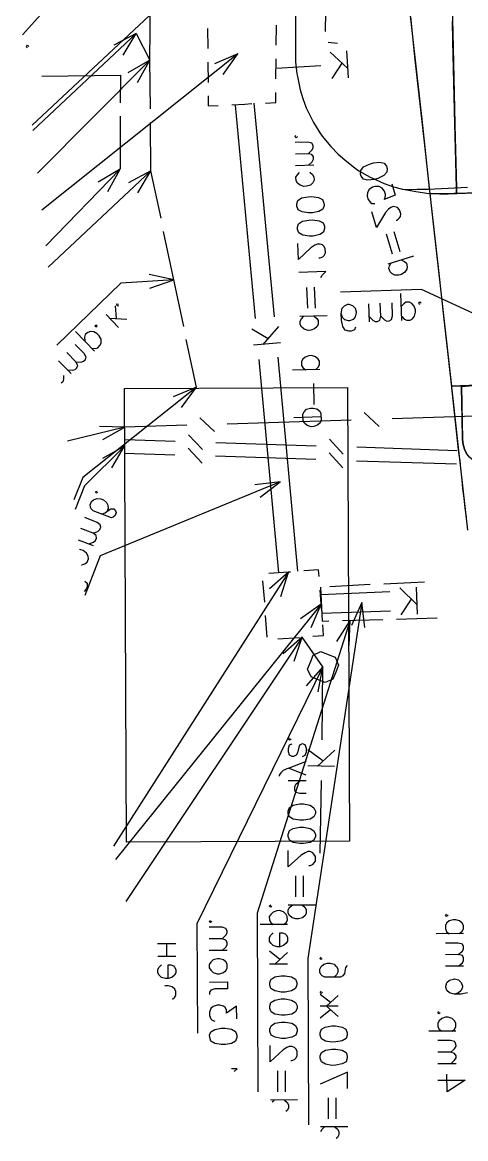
# Model space of a CAD drawing. Header units: metres. Extents: x 131 to 658, y 22 to 173.
# Drawn here: x 137.51 to 154.65, y 33.15 to 76.36 of the extents above; entities that cross this region are included whole.
import ezdxf

# ---------------------------------------------------------------- set-up
doc = ezdxf.new("R2010")
doc.units = ezdxf.units.M
for name, color, linetype in [('BOUNDARY', 7, 'Continuous'), ('BUILDING', 7, 'Continuous'), ('CURB', 7, 'Continuous'), ('ELECTR_CABLE', 7, 'Continuous'), ('ELECTR_CABLE_COMM', 7, 'Continuous'), ('GRASS', 7, 'Continuous'), ('ROAD', 7, 'Continuous'), ('SEWER', 7, 'Continuous'), ('SIDEWALK_PATH', 7, 'Continuous')]:
    doc.layers.add(name, color=color, linetype=linetype)

msp = doc.modelspace()

# ---------------------------------------------------------------- linework, layer by layer
at = {"layer": 'BOUNDARY'}
msp.add_lwpolyline([(154.733, 56.701), (154.356, 60.019), (154.178, 61.672), (153.812, 64.979), (153.624, 66.632), (153.257, 69.95), (153.069, 71.604), (152.703, 74.911), (152.525, 76.575)], dxfattribs=at)
at = {"layer": 'BUILDING'}
msp.add_lwpolyline([(150.084, 62.227), (150.163, 44.661), (141.54, 44.622), (141.461, 62.188)], close=True, dxfattribs=at)
at = {"layer": 'CURB'}
for points in [[(148.075, 76.786), (148.075, 76.253), (148.075, 75.521), (148.075, 74.988), (148.075, 74.833), (148.075, 74.833), (148.12, 74.367), (148.12, 74.367), (148.142, 74.256), (148.253, 73.745), (148.353, 73.412), (148.353, 73.412), (148.486, 73.046), (148.719, 72.58), (148.763, 72.48), (148.763, 72.48), (149.041, 72.048), (149.041, 72.048), (149.107, 71.948), (149.44, 71.548), (149.718, 71.26), (149.718, 71.26), (149.973, 71.038), (150.383, 70.716), (150.516, 70.616), (150.516, 70.616), (150.96, 70.361), (150.96, 70.361), (151.016, 70.339), (151.493, 70.117), (151.859, 69.995), (151.859, 69.995), (152.203, 69.906), (152.725, 69.884), (153.457, 69.917), (153.979, 69.939), (154.722, 69.973)], [(149.229, 76.753), (149.218, 76.009)], [(149.329, 75.587), (149.695, 75.554)]]:
    msp.add_lwpolyline(points, dxfattribs=at)
at = {"layer": 'ELECTR_CABLE'}
for points in [[(142.05, 80.526), (142.482, 81.402), (137.507, 75.877)], [(141.905, 75.931), (142.438, 74.888), (142.438, 74.888), (142.46, 77.296)], [(141.406, 75.088), (141.905, 75.931), (137.914, 72.175)], [(141.905, 75.931), (141.04, 75.476)], [(137.711, 75.377), (137.666, 75.421), (137.666, 75.421), (137.711, 75.476), (137.711, 75.476), (137.755, 75.421)], [(141.961, 74.034), (142.438, 74.888), (138.097, 70.522)], [(142.438, 74.888), (141.584, 74.4)], [(142.46, 73.013), (142.438, 74.888)], [(138.266, 74.278), (141.306, 74.311), (141.306, 74.311), (141.295, 73.246)], [(141.295, 72.724), (141.284, 70.683)], [(142.871, 68.774), (142.482, 70.605), (142.482, 70.605), (142.46, 72.48)], [(140.818, 69.806), (141.284, 70.672), (138.413, 67.712)], [(141.972, 69.762), (142.482, 70.605), (138.505, 66.878)], [(141.284, 70.672), (140.441, 70.172)], [(142.482, 70.605), (141.617, 70.15)], [(143.747, 64.591), (142.971, 68.264)], [(143.37, 66.388), (142.405, 66.599)], [(142.438, 66.066), (143.37, 66.388), (141.317, 66.266), (138.842, 63.863)], [(156.953, 63.869), (157.918, 63.714), (157.918, 63.714), (152.947, 66.011), (152.947, 66.011), (149.806, 65.911)], [(152.181, 64.813), (152.148, 65.867)], [(141.151, 64.89), (141.106, 65.39)], [(141.24, 65.378), (141.173, 65.39), (141.173, 65.39), (141.162, 65.456), (141.162, 65.456), (141.229, 65.445)], [(150.394, 64.557), (150.35, 64.457), (150.35, 64.457), (150.217, 64.402), (150.217, 64.402), (150.128, 64.402), (150.128, 64.402), (149.995, 64.446), (149.995, 64.446), (149.895, 64.591), (149.895, 64.591), (149.851, 64.835), (149.851, 64.835), (149.84, 65.09), (149.84, 65.09), (149.873, 65.29), (149.873, 65.29), (149.962, 65.39), (149.962, 65.39), (150.095, 65.445), (150.095, 65.445), (150.139, 65.445), (150.139, 65.445), (150.272, 65.401), (150.272, 65.401), (150.372, 65.301), (150.372, 65.301), (150.417, 65.157), (150.417, 65.157), (150.417, 65.112), (150.417, 65.112), (150.383, 64.957), (150.383, 64.957), (150.295, 64.857), (150.295, 64.857), (150.161, 64.801), (150.161, 64.801), (150.117, 64.801), (150.117, 64.801), (149.984, 64.846), (149.984, 64.846), (149.884, 64.935), (149.884, 64.935), (149.84, 65.09)], [(150.927, 64.768), (150.905, 65.467)], [(150.916, 64.968), (151.06, 64.824), (151.06, 64.824), (151.149, 64.779), (151.149, 64.779), (151.238, 64.779), (151.238, 64.779), (151.327, 64.835), (151.327, 64.835), (151.371, 64.99), (151.371, 64.99), (151.349, 65.489)], [(151.371, 64.99), (151.515, 64.846), (151.515, 64.846), (151.604, 64.79), (151.604, 64.79), (151.693, 64.801), (151.693, 64.801), (151.782, 64.857), (151.782, 64.857), (151.815, 65.001), (151.815, 65.001), (151.804, 65.501)], [(152.181, 64.968), (152.27, 64.868), (152.27, 64.868), (152.37, 64.824), (152.37, 64.824), (152.503, 64.824), (152.503, 64.824), (152.592, 64.879), (152.592, 64.879), (152.669, 64.979), (152.669, 64.979), (152.714, 65.134), (152.714, 65.134), (152.714, 65.234), (152.714, 65.234), (152.658, 65.378), (152.658, 65.378), (152.569, 65.478), (152.569, 65.478), (152.481, 65.523), (152.481, 65.523), (152.336, 65.523), (152.336, 65.523), (152.259, 65.467), (152.259, 65.467), (152.17, 65.367)], [(152.88, 65.434), (152.836, 65.489), (152.836, 65.489), (152.88, 65.534), (152.88, 65.534), (152.924, 65.489)], [(141.229, 64.546), (140.751, 65.046)], [(141.55, 64.857), (140.885, 64.901)], [(140.296, 63.636), (139.564, 64.391)], [(140.197, 63.747), (140.33, 63.736), (140.33, 63.736), (140.43, 63.758), (140.43, 63.758), (140.518, 63.858), (140.518, 63.858), (140.552, 63.958), (140.552, 63.958), (140.552, 64.091), (140.552, 64.091), (140.474, 64.224), (140.474, 64.224), (140.407, 64.302), (140.407, 64.302), (140.274, 64.38), (140.274, 64.38), (140.141, 64.391), (140.141, 64.391), (140.041, 64.358), (140.041, 64.358), (139.941, 64.269), (139.941, 64.269), (139.908, 64.169), (139.908, 64.169), (139.919, 64.036)], [(140.396, 64.568), (140.33, 64.568), (140.33, 64.568), (140.33, 64.635), (140.33, 64.635), (140.396, 64.635)], [(144.236, 62.238), (143.847, 64.08)], [(139.253, 62.904), (139.453, 62.893), (139.453, 62.893), (139.553, 62.915), (139.553, 62.915), (139.619, 62.982), (139.619, 62.982), (139.653, 63.081), (139.653, 63.081), (139.575, 63.215), (139.575, 63.215), (139.231, 63.581)], [(139.575, 63.215), (139.775, 63.203), (139.775, 63.203), (139.875, 63.237), (139.875, 63.237), (139.941, 63.292), (139.941, 63.292), (139.975, 63.392), (139.975, 63.392), (139.897, 63.536), (139.897, 63.536), (139.553, 63.891)], [(139.398, 62.76), (138.911, 63.257)], [(139.098, 62.682), (139.098, 62.549), (139.076, 62.449), (139.007, 62.388)], [(143.659, 61.45), (144.236, 62.238), (139.841, 58.743), (139.503, 57.879)], [(144.236, 62.238), (143.337, 61.861)], [(153.968, 41.798), (153.912, 41.753), (153.912, 41.753), (153.868, 41.798), (153.868, 41.798), (153.912, 41.842)], [(154.411, 41.088), (154.511, 41.176), (154.511, 41.176), (154.567, 41.265), (154.567, 41.265), (154.567, 41.398), (154.567, 41.398), (154.511, 41.487), (154.511, 41.487), (154.411, 41.576), (154.411, 41.576), (154.267, 41.62), (154.267, 41.62), (154.167, 41.62), (154.167, 41.62), (154.012, 41.576), (154.012, 41.576), (153.912, 41.487), (153.912, 41.487), (153.868, 41.398), (153.868, 41.398), (153.868, 41.265), (153.868, 41.265), (153.912, 41.165), (153.912, 41.165), (154.012, 41.077)], [(154.567, 41.088), (153.513, 41.077)], [(154.367, 40.278), (154.522, 40.411), (154.522, 40.411), (154.567, 40.499), (154.567, 40.499), (154.567, 40.588), (154.567, 40.588), (154.522, 40.677), (154.522, 40.677), (154.367, 40.721), (154.367, 40.721), (153.868, 40.721)], [(154.367, 39.823), (154.522, 39.956), (154.522, 39.956), (154.567, 40.045), (154.567, 40.045), (154.567, 40.144), (154.567, 40.144), (154.522, 40.233), (154.522, 40.233), (154.367, 40.278), (154.367, 40.278), (153.868, 40.266)], [(154.567, 39.823), (153.868, 39.823)], [(154.722, 38.791), (154.478, 38.746), (154.478, 38.746), (154.223, 38.746), (154.223, 38.746), (154.023, 38.791), (154.023, 38.791), (153.923, 38.879), (153.923, 38.879), (153.879, 39.013), (153.879, 39.013), (153.879, 39.057), (153.879, 39.057), (153.923, 39.19), (153.923, 39.19), (154.023, 39.279), (154.023, 39.279), (154.178, 39.323), (154.178, 39.323), (154.223, 39.334), (154.223, 39.334), (154.378, 39.29), (154.378, 39.29), (154.478, 39.19), (154.478, 39.19), (154.522, 39.057), (154.522, 39.057), (154.522, 39.013), (154.522, 39.013), (154.478, 38.879), (154.478, 38.879), (154.378, 38.791), (154.378, 38.791), (154.223, 38.746)], [(153.668, 38.025), (153.612, 37.981), (153.612, 37.981), (153.568, 38.025), (153.568, 38.025), (153.612, 38.069)], [(154.123, 37.304), (154.223, 37.392), (154.223, 37.392), (154.267, 37.481), (154.267, 37.481), (154.267, 37.625), (154.267, 37.625), (154.223, 37.714), (154.223, 37.714), (154.123, 37.803), (154.123, 37.803), (153.968, 37.847), (153.968, 37.847), (153.868, 37.847), (153.868, 37.847), (153.723, 37.803), (153.723, 37.803), (153.624, 37.703), (153.624, 37.703), (153.568, 37.614), (153.568, 37.614), (153.568, 37.481), (153.568, 37.481), (153.624, 37.392), (153.624, 37.392), (153.723, 37.304)], [(154.267, 37.304), (153.224, 37.304)], [(154.079, 36.494), (154.223, 36.627), (154.223, 36.627), (154.278, 36.727), (154.278, 36.727), (154.267, 36.815), (154.267, 36.815), (154.223, 36.904), (154.223, 36.904), (154.067, 36.949), (154.067, 36.949), (153.568, 36.949)], [(154.079, 36.05), (154.223, 36.183), (154.223, 36.183), (154.278, 36.272), (154.278, 36.272), (154.278, 36.36), (154.278, 36.36), (154.223, 36.449), (154.223, 36.449), (154.079, 36.494), (154.079, 36.494), (153.579, 36.494)], [(154.278, 36.05), (153.579, 36.05)], [(153.579, 35.417), (154.633, 35.417), (154.633, 35.417), (153.934, 34.962), (153.934, 34.962), (153.923, 35.639)]]:
    msp.add_lwpolyline(points, dxfattribs=at)
at = {"layer": 'ELECTR_CABLE_COMM'}
for points in [[(144.935, 60.518), (144.369, 61.051)], [(150.228, 60.962), (145.434, 60.807)], [(151.304, 60.718), (150.727, 61.25)], [(156.598, 61.162), (151.804, 61.006)], [(140.618, 60.207), (141.473, 60.684), (139.256, 60.145)], [(141.473, 60.684), (140.485, 60.718)], [(143.87, 60.762), (141.473, 60.684)], [(143.415, 60.13), (141.484, 60.196)], [(144.469, 59.819), (143.936, 60.396)], [(148.863, 59.952), (144.99, 60.085)], [(149.917, 59.641), (149.385, 60.218)], [(140.973, 59.109), (141.462, 59.952), (139.908, 58.421), (139.546, 57.496)], [(141.462, 59.952), (140.607, 59.475)], [(143.403, 59.608), (141.462, 59.675)], [(144.458, 59.297), (143.925, 59.874)], [(149.906, 59.12), (149.374, 59.697)], [(154.312, 59.775), (150.439, 59.908)], [(148.852, 59.431), (144.979, 59.564)], [(154.3, 59.253), (150.428, 59.375)], [(140.574, 57.322), (140.707, 57.367), (140.707, 57.367), (140.785, 57.433), (140.785, 57.433), (140.929, 57.522), (140.929, 57.522), (141.04, 57.533), (141.04, 57.533), (141.106, 57.455), (141.106, 57.455), (141.14, 57.389), (141.14, 57.389), (141.095, 57.267), (141.095, 57.267), (141.018, 57.2), (141.018, 57.2), (140.951, 57.178), (140.951, 57.178), (140.252, 57.444), (140.252, 57.444), (140.174, 57.533), (140.174, 57.533), (140.141, 57.589), (140.141, 57.589), (140.13, 57.688), (140.13, 57.688), (140.185, 57.81), (140.185, 57.81), (140.263, 57.877), (140.263, 57.877), (140.385, 57.932), (140.385, 57.932), (140.54, 57.91), (140.54, 57.91), (140.64, 57.877), (140.64, 57.877), (140.762, 57.777), (140.762, 57.777), (140.818, 57.666), (140.818, 57.666), (140.829, 57.555), (140.829, 57.555), (140.785, 57.433)], [(140.418, 58.154), (140.363, 58.132), (140.363, 58.132), (140.33, 58.188), (140.33, 58.188), (140.396, 58.21)], [(140.241, 56.59), (140.43, 56.656), (140.43, 56.656), (140.507, 56.723), (140.507, 56.723), (140.54, 56.812), (140.54, 56.812), (140.518, 56.912), (140.518, 56.912), (140.396, 57), (140.396, 57), (139.93, 57.189)], [(140.074, 56.168), (140.263, 56.235), (140.263, 56.235), (140.341, 56.301), (140.341, 56.301), (140.374, 56.39), (140.374, 56.39), (140.363, 56.49), (140.363, 56.49), (140.241, 56.59), (140.241, 56.59), (139.775, 56.767)], [(140.263, 56.09), (139.68, 56.318)], [(140.008, 55.469), (140.063, 55.591), (140.052, 55.691), (139.986, 55.813), (139.864, 55.913), (139.775, 55.946), (139.722, 55.95)], [(139.789, 55.359), (139.808, 55.358), (139.93, 55.402), (140.008, 55.469)], [(139.93, 54.726), (140.008, 54.648), (140.008, 54.504), (139.975, 54.415), (139.901, 54.332)]]:
    msp.add_lwpolyline(points, dxfattribs=at)
at = {"layer": 'GRASS'}
for points in [[(197.123, 71.426), (173.886, 70.505), (154.7, 69.751), (154.3, 69.728), (154.3, 69.95), (154.256, 71.471), (154.234, 72.425), (154.156, 75.632), (154.145, 76.409)], [(197.667, 60.851), (186.037, 60.385), (184.872, 60.341), (173.498, 59.897), (155.621, 59.186), (155.455, 59.186), (155.277, 59.231), (155.122, 59.286), (154.966, 59.386), (154.889, 59.453), (154.8, 59.53), (154.689, 59.675), (154.611, 59.841), (154.556, 60.019), (154.534, 60.207), (154.511, 61.062), (154.5, 61.583), (154.489, 62.26), (154.789, 62.294), (155, 62.305), (155.694, 62.33), (173.187, 63.026), (186.004, 63.536), (198.122, 64.014)]]:
    msp.add_lwpolyline(points, dxfattribs=at)
at = {"layer": 'ROAD'}
msp.add_lwpolyline([(162.423, 62.604), (154.113, 62.271), (154.112, 62.271), (154.112, 62.272), (154.111, 62.273), (153.435, 68.33), (153.357, 69.029), (153.279, 69.727), (153.28, 69.728), (153.281, 69.728), (153.634, 69.717), (153.635, 69.717), (153.978, 69.717), (153.979, 69.717), (156.656, 69.823)], dxfattribs=at)
at = {"layer": 'SEWER'}
for points in [[(144.668, 78.362), (145.168, 79.205), (137.892, 72.374)], [(144.668, 76.12), (144.68, 75.343)], [(147.321, 75.476), (147.332, 76.253)], [(150.084, 74.589), (149.407, 75.21)], [(150.039, 75.255), (150.106, 74.211)], [(145.268, 74.345), (145.834, 75.144), (138.259, 69.086)], [(144.68, 74.811), (144.691, 74.034)], [(145.834, 75.144), (144.935, 74.755)], [(147.31, 74.167), (147.321, 74.944)], [(149.862, 74.777), (149.473, 74.178)], [(149.052, 74.678), (147.321, 74.567)], [(144.691, 73.512), (144.691, 73.124)], [(146.91, 73.235), (147.31, 73.257), (147.31, 73.257), (147.31, 73.646)], [(144.691, 73.124), (145.079, 73.135)], [(145.612, 73.168), (146.111, 73.191), (146.111, 73.191), (146.388, 73.213)], [(146.522, 64.89), (145.745, 73.157)], [(147.254, 64.957), (146.477, 73.235)], [(148.142, 71.937), (148.097, 71.892), (148.097, 71.892), (148.042, 71.937), (148.042, 71.937), (148.086, 71.981)], [(148.563, 71.271), (148.708, 71.415), (148.708, 71.415), (148.752, 71.504), (148.752, 71.504), (148.752, 71.593), (148.752, 71.593), (148.697, 71.681), (148.697, 71.681), (148.552, 71.726), (148.552, 71.726), (148.053, 71.704)], [(148.575, 70.827), (148.719, 70.96), (148.719, 70.96), (148.763, 71.06), (148.763, 71.06), (148.763, 71.149), (148.763, 71.149), (148.708, 71.238), (148.708, 71.238), (148.563, 71.271), (148.563, 71.271), (148.064, 71.26)], [(151.615, 70.705), (151.604, 70.561), (151.604, 70.561), (151.482, 70.427), (151.482, 70.427), (151.26, 70.317), (151.26, 70.317), (151.116, 70.272), (151.116, 70.272), (150.86, 70.25), (150.86, 70.25), (150.694, 70.283), (150.694, 70.283), (150.605, 70.405), (150.605, 70.405), (150.583, 70.483), (150.583, 70.483), (150.594, 70.627), (150.594, 70.627), (150.705, 70.76), (150.705, 70.76), (150.938, 70.871), (150.938, 70.871), (151.082, 70.916), (151.082, 70.916), (151.327, 70.949), (151.327, 70.949), (151.504, 70.905), (151.504, 70.905), (151.593, 70.794), (151.593, 70.794), (151.615, 70.705)], [(148.774, 70.827), (148.075, 70.805)], [(148.63, 70.561), (148.73, 70.472), (148.73, 70.472), (148.785, 70.383), (148.785, 70.383), (148.796, 70.25), (148.796, 70.25), (148.741, 70.15), (148.741, 70.15), (148.652, 70.061), (148.652, 70.061), (148.497, 70.017), (148.497, 70.017), (148.397, 70.006), (148.397, 70.006), (148.253, 70.05), (148.253, 70.05), (148.142, 70.139), (148.142, 70.139), (148.097, 70.228), (148.097, 70.228), (148.086, 70.361), (148.086, 70.361), (148.142, 70.45), (148.142, 70.45), (148.231, 70.55)], [(151.793, 70.106), (151.926, 69.673), (151.926, 69.673), (151.504, 69.495), (151.504, 69.495), (151.537, 69.551), (151.537, 69.551), (151.548, 69.695), (151.548, 69.695), (151.515, 69.828), (151.515, 69.828), (151.426, 69.939), (151.426, 69.939), (151.304, 70.006), (151.304, 70.006), (151.149, 70.006), (151.149, 70.006), (151.049, 69.973), (151.049, 69.973), (150.916, 69.884), (150.916, 69.884), (150.849, 69.773), (150.849, 69.773), (150.838, 69.628), (150.838, 69.628), (150.883, 69.495), (150.883, 69.495), (150.971, 69.384), (150.971, 69.384), (151.027, 69.351), (151.027, 69.351), (151.138, 69.34)], [(149.174, 69.273), (149.129, 69.129), (149.129, 69.129), (148.974, 69.04), (148.974, 69.04), (148.73, 68.985), (148.73, 68.985), (148.575, 68.985), (148.575, 68.985), (148.33, 69.018), (148.33, 69.018), (148.175, 69.107), (148.175, 69.107), (148.12, 69.24), (148.12, 69.24), (148.12, 69.329), (148.12, 69.329), (148.164, 69.462), (148.164, 69.462), (148.308, 69.562), (148.308, 69.562), (148.563, 69.606), (148.563, 69.606), (148.708, 69.617), (148.708, 69.617), (148.963, 69.573), (148.963, 69.573), (149.118, 69.495), (149.118, 69.495), (149.163, 69.362), (149.163, 69.362), (149.174, 69.273)], [(151.959, 68.696), (152.003, 68.707), (152.003, 68.707), (152.092, 68.785), (152.092, 68.785), (152.126, 68.841), (152.126, 68.841), (152.148, 68.94), (152.148, 68.94), (152.092, 69.107), (152.092, 69.107), (152.015, 69.185), (152.015, 69.185), (151.959, 69.207), (151.959, 69.207), (151.848, 69.229), (151.848, 69.229), (151.759, 69.196), (151.759, 69.196), (151.671, 69.129), (151.671, 69.129), (151.548, 68.996), (151.548, 68.996), (151.204, 68.419), (151.204, 68.419), (151.027, 69.029)], [(149.196, 68.375), (149.152, 68.23), (149.152, 68.23), (149.007, 68.142), (149.007, 68.142), (148.752, 68.086), (148.752, 68.086), (148.608, 68.086), (148.608, 68.086), (148.353, 68.119), (148.353, 68.119), (148.197, 68.208), (148.197, 68.208), (148.153, 68.341), (148.153, 68.341), (148.142, 68.43), (148.142, 68.43), (148.186, 68.563), (148.186, 68.563), (148.342, 68.663), (148.342, 68.663), (148.586, 68.707), (148.586, 68.707), (148.741, 68.719), (148.741, 68.719), (148.985, 68.674), (148.985, 68.674), (149.14, 68.596), (149.14, 68.596), (149.196, 68.463), (149.196, 68.463), (149.196, 68.375)], [(151.826, 67.387), (151.593, 68.164)], [(152.114, 67.476), (151.881, 68.252)], [(148.974, 67.243), (149.03, 67.243), (149.03, 67.243), (149.129, 67.287), (149.129, 67.287), (149.174, 67.331), (149.174, 67.331), (149.229, 67.431), (149.229, 67.431), (149.218, 67.609), (149.218, 67.609), (149.163, 67.698), (149.163, 67.698), (149.118, 67.742), (149.118, 67.742), (149.018, 67.775), (149.018, 67.775), (148.919, 67.775), (148.919, 67.775), (148.819, 67.731), (148.819, 67.731), (148.663, 67.631), (148.663, 67.631), (148.186, 67.176), (148.186, 67.176), (148.164, 67.798)], [(152.636, 67.309), (151.637, 66.999)], [(152.159, 67.165), (152.281, 67.098), (152.281, 67.098), (152.359, 67.032), (152.359, 67.032), (152.392, 66.899), (152.392, 66.899), (152.37, 66.799), (152.37, 66.799), (152.303, 66.688), (152.303, 66.688), (152.17, 66.599), (152.17, 66.599), (152.07, 66.577), (152.07, 66.577), (151.915, 66.577), (151.915, 66.577), (151.793, 66.632), (151.793, 66.632), (151.726, 66.699), (151.726, 66.699), (151.682, 66.832), (151.682, 66.832), (151.704, 66.932), (151.704, 66.932), (151.77, 67.043)], [(149.052, 66.477), (149.096, 66.566), (149.096, 66.566), (149.24, 66.71), (149.24, 66.71), (148.197, 66.677)], [(148.541, 65.29), (148.508, 66.1)], [(148.841, 65.301), (148.808, 66.111)], [(149.296, 65.001), (148.242, 64.968)], [(148.796, 64.99), (148.896, 64.901), (148.896, 64.901), (148.952, 64.813), (148.952, 64.813), (148.952, 64.679), (148.952, 64.679), (148.907, 64.579), (148.907, 64.579), (148.808, 64.491), (148.808, 64.491), (148.663, 64.446), (148.663, 64.446), (148.563, 64.435), (148.563, 64.435), (148.408, 64.48), (148.408, 64.48), (148.308, 64.568), (148.308, 64.568), (148.253, 64.657), (148.253, 64.657), (148.253, 64.79), (148.253, 64.79), (148.297, 64.879), (148.297, 64.879), (148.397, 64.979)], [(147.01, 64.113), (146.388, 64.48)], [(146.821, 63.891), (147.42, 64.579)], [(147.487, 63.958), (146.444, 63.858)], [(147.432, 55.047), (146.666, 63.314)], [(148.164, 55.114), (147.398, 63.392)], [(148.852, 62.915), (148.952, 63.015), (148.952, 63.015), (148.996, 63.104), (148.996, 63.104), (148.996, 63.237), (148.996, 63.237), (148.941, 63.326), (148.941, 63.326), (148.841, 63.414), (148.841, 63.414), (148.686, 63.459), (148.686, 63.459), (148.586, 63.448), (148.586, 63.448), (148.441, 63.403), (148.441, 63.403), (148.342, 63.314), (148.342, 63.314), (148.297, 63.215), (148.297, 63.215), (148.297, 63.081), (148.297, 63.081), (148.353, 62.993), (148.353, 62.993), (148.452, 62.904)], [(149.007, 62.926), (147.953, 62.893)], [(148.796, 61.572), (148.774, 62.382)], [(149.052, 61.217), (149.063, 60.951), (149.063, 60.951), (149.018, 60.851), (149.018, 60.851), (148.919, 60.762), (148.919, 60.762), (148.774, 60.718), (148.774, 60.718), (148.674, 60.707), (148.674, 60.707), (148.519, 60.751), (148.519, 60.751), (148.419, 60.84), (148.419, 60.84), (148.364, 60.929), (148.364, 60.929), (148.353, 61.195), (148.353, 61.195), (148.408, 61.284), (148.408, 61.284), (148.497, 61.384), (148.497, 61.384), (148.652, 61.428), (148.652, 61.428), (148.752, 61.428), (148.752, 61.428), (148.896, 61.395), (148.896, 61.395), (149.007, 61.306), (149.007, 61.306), (149.052, 61.217)], [(149.063, 61.084), (148.009, 61.051)], [(146.699, 57.977), (147.476, 58.576), (140.518, 55.702), (139.919, 54.173)], [(147.476, 58.576), (146.499, 58.454)], [(147.509, 54.137), (147.798, 55.081), (141.03, 44.474)], [(147.875, 55.081), (147.798, 55.081), (147.798, 55.081), (147.043, 55.025)], [(147.798, 55.081), (147.065, 54.426)], [(148.985, 54.914), (148.963, 55.169), (148.963, 55.169), (148.397, 55.125)], [(146.799, 54.737), (146.866, 53.915)], [(149.041, 54.493), (149.096, 53.183), (149.096, 53.183), (149.362, 53.194)], [(150.96, 54.592), (149.396, 54.504)], [(153.058, 54.692), (151.482, 54.615)], [(152.758, 53.827), (152.103, 54.47)], [(152.736, 54.493), (152.769, 53.449)], [(149.085, 53.56), (149.063, 53.838), (149.063, 53.838), (149.018, 54.382)], [(151.715, 54.315), (149.052, 54.204)], [(152.547, 54.026), (152.148, 53.427)], [(148.674, 52.939), (149.063, 53.838), (141.113, 43.96)], [(149.063, 53.838), (148.264, 53.272)], [(150.75, 52.928), (150.639, 53.904), (148.541, 40.122), (148.572, 33.678)], [(150.639, 53.904), (150.239, 53.006)], [(150.15, 52.24), (150.184, 53.216), (146.588, 41.875), (146.62, 34.967)], [(146.899, 53.394), (146.966, 52.562)], [(151.748, 53.571), (149.074, 53.472)], [(150.184, 53.216), (149.651, 52.395)], [(149.884, 53.205), (151.449, 53.25)], [(151.981, 53.261), (153.546, 53.305)], [(149.152, 52.628), (149.129, 53.039)], [(148.02, 51.63), (148.33, 52.562), (141.514, 42.327)], [(147.387, 52.495), (148.219, 52.551)], [(148.33, 52.562), (147.587, 51.918)], [(149.129, 51.408), (148.33, 52.562)], [(148.741, 52.595), (149.152, 52.628)], [(149.327, 51.893), (149.598, 51.787), (149.732, 51.481), (149.626, 51.21), (149.626, 51.21), (149.519, 50.939), (149.214, 50.805), (148.943, 50.911), (148.943, 50.911), (148.672, 51.018), (148.538, 51.323), (148.644, 51.594), (148.644, 51.594), (148.75, 51.865), (149.056, 51.999), (149.327, 51.893)], [(148.952, 50.442), (149.129, 51.408), (144.258, 41.465), (144.277, 37.231)], [(149.129, 51.408), (148.486, 50.675)], [(149.096, 48.589), (149.129, 51.408)], [(147.898, 48.611), (147.842, 48.567), (147.842, 48.567), (147.798, 48.611), (147.798, 48.611), (147.842, 48.667)], [(148.342, 47.945), (148.441, 47.99), (148.441, 47.99), (148.497, 48.123), (148.497, 48.123), (148.497, 48.256), (148.497, 48.256), (148.441, 48.389), (148.441, 48.389), (148.342, 48.434), (148.342, 48.434), (148.242, 48.389), (148.242, 48.389), (148.197, 48.301), (148.197, 48.301), (148.142, 48.079), (148.142, 48.079), (148.097, 47.99), (148.097, 47.99), (147.998, 47.945), (147.998, 47.945), (147.942, 47.945), (147.942, 47.945), (147.842, 47.99), (147.842, 47.99), (147.798, 48.123), (147.798, 48.123), (147.798, 48.256), (147.798, 48.256), (147.842, 48.389), (147.842, 48.389), (147.942, 48.434)], [(149.129, 47.768), (148.552, 48.201)], [(148.919, 47.568), (149.595, 48.19)], [(148.486, 47.224), (147.798, 47.49), (147.798, 47.49), (148.497, 47.757)], [(149.584, 47.557), (148.552, 47.579)], [(147.798, 47.49), (147.598, 47.402), (147.598, 47.402), (147.498, 47.313), (147.498, 47.313), (147.443, 47.224), (147.443, 47.224), (147.443, 47.18)], [(148.486, 47.002), (147.787, 47.002)], [(148.486, 46.503), (148.242, 46.503), (148.242, 46.503), (148.086, 46.547), (148.086, 46.547), (148.042, 46.636), (148.042, 46.636), (148.042, 46.769), (148.042, 46.769), (148.086, 46.869), (148.086, 46.869), (148.242, 47.002)], [(149.03, 44.195), (149.074, 47.013)], [(148.841, 45.737), (148.785, 45.604), (148.785, 45.604), (148.641, 45.515), (148.641, 45.515), (148.386, 45.471), (148.386, 45.471), (148.242, 45.471), (148.242, 45.471), (147.986, 45.515), (147.986, 45.515), (147.842, 45.604), (147.842, 45.604), (147.787, 45.737), (147.787, 45.737), (147.787, 45.826), (147.787, 45.826), (147.842, 45.97), (147.842, 45.97), (147.986, 46.059), (147.986, 46.059), (148.242, 46.103), (148.242, 46.103), (148.386, 46.103), (148.386, 46.103), (148.641, 46.059), (148.641, 46.059), (148.785, 45.959), (148.785, 45.959), (148.841, 45.826), (148.841, 45.826), (148.841, 45.737)], [(148.841, 44.838), (148.785, 44.705), (148.785, 44.705), (148.641, 44.616), (148.641, 44.616), (148.386, 44.572), (148.386, 44.572), (148.242, 44.572), (148.242, 44.572), (147.986, 44.616), (147.986, 44.616), (147.842, 44.705), (147.842, 44.705), (147.787, 44.838), (147.787, 44.838), (147.787, 44.927), (147.787, 44.927), (147.842, 45.071), (147.842, 45.071), (147.986, 45.16), (147.986, 45.16), (148.242, 45.205), (148.242, 45.205), (148.386, 45.205), (148.386, 45.205), (148.641, 45.16), (148.641, 45.16), (148.785, 45.06), (148.785, 45.06), (148.841, 44.927), (148.841, 44.927), (148.841, 44.838)], [(148.586, 43.718), (148.641, 43.718), (148.641, 43.718), (148.741, 43.762), (148.741, 43.762), (148.785, 43.806), (148.785, 43.806), (148.841, 43.895), (148.841, 43.895), (148.841, 44.073), (148.841, 44.073), (148.785, 44.161), (148.785, 44.161), (148.741, 44.217), (148.741, 44.217), (148.641, 44.261), (148.641, 44.261), (148.541, 44.261), (148.541, 44.261), (148.441, 44.217), (148.441, 44.217), (148.286, 44.117), (148.286, 44.117), (147.787, 43.673), (147.787, 43.673), (147.787, 44.306)], [(148.086, 42.508), (148.086, 43.318)], [(148.386, 42.508), (148.386, 43.318)], [(147.154, 42.153), (147.11, 42.109), (147.11, 42.109), (147.054, 42.153), (147.054, 42.153), (147.11, 42.197)], [(147.609, 41.432), (147.709, 41.52), (147.709, 41.52), (147.764, 41.609), (147.764, 41.609), (147.753, 41.742), (147.753, 41.742), (147.709, 41.831), (147.709, 41.831), (147.609, 41.931), (147.609, 41.931), (147.454, 41.975), (147.454, 41.975), (147.354, 41.964), (147.354, 41.964), (147.21, 41.92), (147.21, 41.92), (147.11, 41.831), (147.11, 41.831), (147.054, 41.742), (147.054, 41.742), (147.065, 41.609), (147.065, 41.609), (147.11, 41.52), (147.11, 41.52), (147.21, 41.432)], [(148.841, 42.186), (147.787, 42.186)], [(148.342, 42.186), (148.441, 42.097), (148.441, 42.097), (148.486, 42.009), (148.486, 42.009), (148.486, 41.875), (148.486, 41.875), (148.441, 41.787), (148.441, 41.787), (148.342, 41.698), (148.342, 41.698), (148.186, 41.654), (148.186, 41.654), (148.086, 41.654), (148.086, 41.654), (147.942, 41.698), (147.942, 41.698), (147.842, 41.787), (147.842, 41.787), (147.787, 41.875), (147.787, 41.875), (147.787, 42.009), (147.787, 42.009), (147.842, 42.097), (147.842, 42.097), (147.942, 42.186)], [(144.835, 41.554), (144.779, 41.509), (144.779, 41.509), (144.735, 41.554), (144.735, 41.554), (144.779, 41.598)], [(145.234, 40.877), (145.379, 41.021), (145.379, 41.021), (145.434, 41.11), (145.434, 41.11), (145.434, 41.199), (145.434, 41.199), (145.379, 41.287), (145.379, 41.287), (145.234, 41.332), (145.234, 41.332), (144.735, 41.332)], [(147.764, 41.432), (146.71, 41.432)], [(147.465, 40.577), (147.465, 41.121), (147.465, 41.121), (147.565, 41.121), (147.565, 41.121), (147.665, 41.077), (147.665, 41.077), (147.709, 41.032), (147.709, 41.032), (147.764, 40.943), (147.764, 40.943), (147.764, 40.799), (147.764, 40.799), (147.709, 40.71), (147.709, 40.71), (147.609, 40.622), (147.609, 40.622), (147.465, 40.577), (147.465, 40.577), (147.365, 40.577), (147.365, 40.577), (147.21, 40.622), (147.21, 40.622), (147.11, 40.71), (147.11, 40.71), (147.065, 40.799), (147.065, 40.799), (147.065, 40.932), (147.065, 40.932), (147.11, 41.021), (147.11, 41.021), (147.21, 41.11)], [(143.437, 40.688), (142.738, 40.688)], [(143.093, 40.2), (143.093, 40.688)], [(145.234, 40.433), (145.379, 40.566), (145.379, 40.566), (145.434, 40.655), (145.434, 40.655), (145.434, 40.744), (145.434, 40.744), (145.379, 40.832), (145.379, 40.832), (145.234, 40.877), (145.234, 40.877), (144.735, 40.877)], [(143.448, 40.2), (142.749, 40.2)], [(145.434, 40.433), (144.735, 40.433)], [(147.465, 40.078), (147.065, 40.4)], [(147.764, 40.355), (147.265, 39.9)], [(143.148, 39.345), (143.148, 39.878), (143.148, 39.878), (143.248, 39.878), (143.248, 39.878), (143.348, 39.834), (143.348, 39.834), (143.392, 39.789), (143.392, 39.789), (143.448, 39.701), (143.448, 39.701), (143.448, 39.567), (143.448, 39.567), (143.392, 39.479), (143.392, 39.479), (143.292, 39.39), (143.292, 39.39), (143.148, 39.345), (143.148, 39.345), (143.048, 39.345), (143.048, 39.345), (142.893, 39.39), (142.893, 39.39), (142.793, 39.479), (142.793, 39.479), (142.749, 39.567), (142.749, 39.567), (142.749, 39.701), (142.749, 39.701), (142.793, 39.789), (142.793, 39.789), (142.893, 39.878)], [(145.434, 39.756), (145.434, 39.889), (145.434, 39.889), (145.39, 39.978), (145.39, 39.978), (145.29, 40.067), (145.29, 40.067), (145.135, 40.111), (145.135, 40.111), (145.035, 40.111), (145.035, 40.111), (144.89, 40.067), (144.89, 40.067), (144.791, 39.978), (144.791, 39.978), (144.735, 39.889), (144.735, 39.889), (144.735, 39.756), (144.735, 39.756), (144.791, 39.667), (144.791, 39.667), (144.89, 39.578), (144.89, 39.578), (145.035, 39.534), (145.035, 39.534), (145.135, 39.534), (145.135, 39.534), (145.29, 39.578), (145.29, 39.578), (145.39, 39.667), (145.39, 39.667), (145.434, 39.756)], [(147.764, 39.9), (147.065, 39.9)], [(149.107, 40.122), (149.063, 40.078), (149.063, 40.078), (149.007, 40.122), (149.007, 40.122), (149.063, 40.167)], [(150.062, 39.856), (150.006, 39.767), (150.006, 39.767), (149.962, 39.545), (149.962, 39.545), (149.906, 39.456), (149.906, 39.456), (149.806, 39.401), (149.806, 39.401), (149.207, 39.401), (149.207, 39.401), (149.107, 39.445), (149.107, 39.445), (149.063, 39.49), (149.063, 39.49), (149.007, 39.578), (149.007, 39.578), (149.007, 39.712), (149.007, 39.712), (149.063, 39.811), (149.063, 39.811), (149.163, 39.9), (149.163, 39.9), (149.307, 39.945), (149.307, 39.945), (149.407, 39.945), (149.407, 39.945), (149.562, 39.9), (149.562, 39.9), (149.607, 39.856), (149.607, 39.856), (149.662, 39.811), (149.662, 39.811), (149.706, 39.723), (149.706, 39.723), (149.706, 39.59), (149.706, 39.59), (149.662, 39.49), (149.662, 39.49), (149.562, 39.401)], [(148.12, 39.101), (148.075, 38.957), (148.075, 38.957), (147.92, 38.868), (147.92, 38.868), (147.676, 38.824), (147.676, 38.824), (147.52, 38.824), (147.52, 38.824), (147.276, 38.868), (147.276, 38.868), (147.121, 38.957), (147.121, 38.957), (147.076, 39.09), (147.076, 39.09), (147.076, 39.179), (147.076, 39.179), (147.121, 39.312), (147.121, 39.312), (147.276, 39.412), (147.276, 39.412), (147.52, 39.456), (147.52, 39.456), (147.665, 39.456), (147.665, 39.456), (147.92, 39.412), (147.92, 39.412), (148.075, 39.323), (148.075, 39.323), (148.12, 39.19), (148.12, 39.19), (148.12, 39.101)], [(143.448, 38.713), (143.448, 38.846), (143.403, 38.935), (143.304, 39.024), (143.148, 39.068), (143.048, 39.068), (143.002, 39.054)], [(144.746, 39.212), (145.445, 39.223), (145.445, 39.223), (145.445, 38.946), (145.445, 38.946), (144.946, 38.946), (144.946, 38.946), (144.791, 38.902), (144.791, 38.902), (144.746, 38.813), (144.746, 38.813), (144.746, 38.724)], [(143.314, 38.544), (143.403, 38.624), (143.448, 38.713)], [(148.131, 38.202), (148.075, 38.058), (148.075, 38.058), (147.931, 37.969), (147.931, 37.969), (147.676, 37.925), (147.676, 37.925), (147.531, 37.925), (147.531, 37.925), (147.276, 37.969), (147.276, 37.969), (147.132, 38.058), (147.132, 38.058), (147.076, 38.191), (147.076, 38.191), (147.076, 38.28), (147.076, 38.28), (147.121, 38.413), (147.121, 38.413), (147.276, 38.513), (147.276, 38.513), (147.52, 38.558), (147.52, 38.558), (147.676, 38.558), (147.676, 38.558), (147.92, 38.513), (147.92, 38.513), (148.075, 38.424), (148.075, 38.424), (148.131, 38.291), (148.131, 38.291), (148.131, 38.202)], [(149.118, 38.813), (149.063, 38.768), (149.063, 38.768), (149.018, 38.813), (149.018, 38.813), (149.063, 38.857)], [(149.418, 38.413), (149.018, 38.724)], [(149.718, 38.691), (149.263, 38.28), (149.263, 38.28), (149.718, 37.881)], [(145.8, 37.781), (145.789, 38.28), (145.789, 38.28), (145.401, 38.003), (145.401, 38.003), (145.401, 38.136), (145.401, 38.136), (145.345, 38.225), (145.345, 38.225), (145.29, 38.28), (145.29, 38.28), (145.146, 38.313), (145.146, 38.313), (145.046, 38.313), (145.046, 38.313), (144.89, 38.269), (144.89, 38.269), (144.802, 38.18), (144.802, 38.18), (144.746, 38.047), (144.746, 38.047), (144.746, 37.914), (144.746, 37.914), (144.802, 37.781), (144.802, 37.781), (144.846, 37.736), (144.846, 37.736), (144.946, 37.692)], [(149.718, 38.28), (149.018, 38.28)], [(149.018, 37.825), (149.418, 38.147)], [(148.131, 37.304), (148.086, 37.159), (148.086, 37.159), (147.931, 37.071), (147.931, 37.071), (147.687, 37.026), (147.687, 37.026), (147.531, 37.026), (147.531, 37.026), (147.287, 37.071), (147.287, 37.071), (147.132, 37.159), (147.132, 37.159), (147.076, 37.293), (147.076, 37.293), (147.076, 37.381), (147.076, 37.381), (147.132, 37.514), (147.132, 37.514), (147.276, 37.614), (147.276, 37.614), (147.531, 37.659), (147.531, 37.659), (147.676, 37.659), (147.676, 37.659), (147.931, 37.614), (147.931, 37.614), (148.075, 37.526), (148.075, 37.526), (148.131, 37.392), (148.131, 37.392), (148.131, 37.304)], [(145.8, 37.059), (145.756, 36.926), (145.756, 36.926), (145.601, 36.838), (145.601, 36.838), (145.357, 36.793), (145.357, 36.793), (145.201, 36.793), (145.201, 36.793), (144.957, 36.838), (144.957, 36.838), (144.802, 36.926), (144.802, 36.926), (144.757, 37.059), (144.757, 37.059), (144.746, 37.148), (144.746, 37.148), (144.802, 37.281), (144.802, 37.281), (144.946, 37.37), (144.946, 37.37), (145.201, 37.426), (145.201, 37.426), (145.345, 37.426), (145.345, 37.426), (145.601, 37.381), (145.601, 37.381), (145.745, 37.293), (145.745, 37.293), (145.8, 37.148), (145.8, 37.148), (145.8, 37.059)], [(150.073, 37.159), (150.028, 37.026), (150.028, 37.026), (149.873, 36.937), (149.873, 36.937), (149.629, 36.893), (149.629, 36.893), (149.473, 36.882), (149.473, 36.882), (149.229, 36.926), (149.229, 36.926), (149.074, 37.015), (149.074, 37.015), (149.018, 37.159), (149.018, 37.159), (149.018, 37.248), (149.018, 37.248), (149.074, 37.381), (149.074, 37.381), (149.218, 37.47), (149.218, 37.47), (149.473, 37.514), (149.473, 37.514), (149.618, 37.514), (149.618, 37.514), (149.873, 37.47), (149.873, 37.47), (150.017, 37.381), (150.017, 37.381), (150.073, 37.248), (150.073, 37.248), (150.073, 37.159)], [(147.887, 36.172), (147.931, 36.172), (147.931, 36.172), (148.031, 36.216), (148.031, 36.216), (148.086, 36.261), (148.086, 36.261), (148.131, 36.36), (148.131, 36.36), (148.131, 36.538), (148.131, 36.538), (148.086, 36.627), (148.086, 36.627), (148.031, 36.671), (148.031, 36.671), (147.931, 36.715), (147.931, 36.715), (147.831, 36.715), (147.831, 36.715), (147.731, 36.671), (147.731, 36.671), (147.587, 36.582), (147.587, 36.582), (147.088, 36.127), (147.088, 36.127), (147.088, 36.76)], [(150.073, 36.261), (150.028, 36.127), (150.028, 36.127), (149.873, 36.039), (149.873, 36.039), (149.629, 35.994), (149.629, 35.994), (149.473, 35.983), (149.473, 35.983), (149.229, 36.028), (149.229, 36.028), (149.074, 36.116), (149.074, 36.116), (149.03, 36.261), (149.03, 36.261), (149.03, 36.349), (149.03, 36.349), (149.074, 36.482), (149.074, 36.482), (149.229, 36.571), (149.229, 36.571), (149.473, 36.616), (149.473, 36.616), (149.629, 36.616), (149.629, 36.616), (149.873, 36.571), (149.873, 36.571), (150.028, 36.482), (150.028, 36.482), (150.073, 36.349), (150.073, 36.349), (150.073, 36.261)], [(145.699, 35.754), (145.811, 35.85), (145.591, 35.85)], [(147.387, 34.962), (147.387, 35.772)], [(147.687, 34.962), (147.687, 35.772)], [(150.084, 35.095), (150.084, 35.717), (150.084, 35.717), (149.03, 35.262)], [(148.142, 34.651), (147.099, 34.64)], [(147.163, 34.569), (147.243, 34.64)], [(147.642, 34.64), (147.742, 34.552), (147.798, 34.463), (147.798, 34.33), (147.742, 34.241), (147.694, 34.198)], [(149.34, 33.919), (149.34, 34.729)], [(149.64, 33.919), (149.64, 34.729)], [(150.095, 33.608), (149.041, 33.608)], [(149.044, 33.426), (149.096, 33.52), (149.196, 33.608)], [(149.595, 33.608), (149.695, 33.52), (149.74, 33.431), (149.74, 33.298), (149.695, 33.198), (149.639, 33.148)]]:
    msp.add_lwpolyline(points, dxfattribs=at)
at = {"layer": 'SIDEWALK_PATH'}
msp.add_lwpolyline([(154.234, 72.425), (154.234, 72.403), (154.3, 69.95), (154.3, 69.728), (154.212, 69.728), (153.979, 69.717), (153.557, 69.717), (153.146, 69.739), (152.725, 69.795), (152.314, 69.873), (152.769, 69.895), (153.213, 69.906), (153.257, 69.908), (153.257, 69.928), (152.991, 72.369), (152.481, 76.952), (154.034, 80.903), (154.167, 75.377)], close=True, dxfattribs=at)
msp.add_lwpolyline([(154.678, 57.2), (154.633, 57.566), (154.589, 57.944), (154.545, 58.31), (154.511, 58.632), (154.5, 58.754), (154.467, 59.087), (154.434, 59.386), (154.4, 59.63), (154.378, 59.808), (154.19, 61.506), (154.112, 62.205), (154.112, 62.271), (154.145, 62.271), (154.489, 62.282), (154.489, 62.26), (154.534, 60.207), (154.556, 60.019), (154.611, 59.841), (154.689, 59.675)], dxfattribs=at)

doc.saveas('drawing.dxf')
